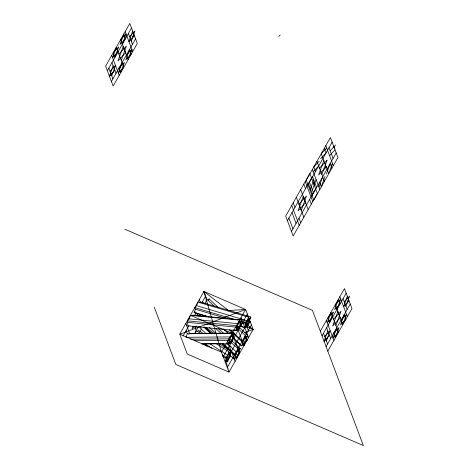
<?xml version="1.0" encoding="UTF-8"?>
<svg xmlns="http://www.w3.org/2000/svg" width="469" height="469" viewBox="0 0 469 469"><rect width="100%" height="100%" fill="white"/><g stroke="black" fill="none" stroke-linecap="round" stroke-linejoin="round"><path stroke-width="0.7" d="M133.823 34.173L132.569 37.719L133.823 34.173L133.554 33.451M245.058 326.688L247.134 327.309L248.394 323.762L250.253 321.798L246.788 320.761M347.23 302.845L348.485 299.304L347.939 297.85M191.885 315.971L192.736 315.068L241.91 319.94L238.223 330.27L243.991 345.641L228.989 372.075L187.266 354.031L179.774 334.127L203.909 291.46L245.633 309.505L253.149 329.478L243.991 345.641L242.936 344.645M225.782 360.714L227.606 361.892L231.328 351.474L219.17 343.671M316.1 179.521L312.383 189.939M114.876 70.327L109.424 76.136L113.146 65.73M107.383 70.713L122.38 44.215L126.079 33.868L120.644 39.613L128.148 59.581L113.146 86.02L105.648 66.111L129.79 23.45L137.306 43.418L128.148 59.581L131.853 49.251L126.425 54.996M111.763 75.831L115.485 65.42L110.033 71.229M129.004 41.495L132.68 31.13M131.291 41.249L134.99 30.907L129.561 36.646M130.687 52.516L131.853 49.251M187.893 322.373L186.697 325.715L235.884 330.575L241.33 324.765L239.606 320.157L190.432 315.279L189.154 318.856L187.307 320.808L187.893 322.373L237.074 327.233M239.94 326.16L244.8 327.608L248.523 317.191L197.883 302.106L196.611 305.671L194.764 307.623L195.356 309.188L194.16 312.53L208.728 316.868L194.16 312.53L195.034 311.592M186.093 330.622L187.266 333.74L185.994 337.293L230.877 336.9M199.337 302.792L200.199 301.884L199.313 299.58M225.794 361.048L228.989 372.075L221.491 352.172L245.633 309.505L228.532 310.472L203.909 291.46L206.8 299.146L205.528 302.71L204.601 303.683M208.646 300.224L209.115 298.917L218.097 307.394M200.415 326.571L199.935 327.907L206.36 333.758M201.641 343.994L228.421 343.759L232.155 333.324L190.432 315.279M188.731 334.374L189.605 333.43L234.459 333.113L230.76 343.455L227.864 343.478M239.606 320.157L235.884 330.575L233.064 329.883M228.989 351.785L230.719 356.387L225.267 362.191L228.989 351.785L216.244 343.566M247.14 327.309L250.839 316.962L200.193 301.901M235.467 357.818L236.528 358.785L240.234 348.449L231.668 340.652M245.387 335.534L241.658 345.952L233.204 337.979L241.658 345.952L247.116 340.136L245.387 335.534L238.516 329.056M243.991 345.641L247.696 335.312L238.709 326.834M310.044 190.244L313.767 179.838M326.688 147.993L321.265 153.715L328.769 173.688L313.761 200.122L306.269 180.219L330.405 137.558L337.926 157.525L328.769 173.688L332.474 163.359L331.302 166.624M325.005 176.496L321.306 186.832L319.588 182.271M326.436 174.005L330.158 163.587L331.894 168.183M329.537 335.458L324.085 341.262L327.808 330.856M322.045 335.845L337.035 309.341L340.74 298.999L335.306 304.739L342.81 324.712L327.808 351.146M326.424 340.963L330.141 330.545L324.689 336.361M343.666 306.626L347.341 296.261M345.952 306.38L349.651 296.033L344.223 301.778M121.242 60.413L126.407 46.068L118.868 54.105M122.098 62.635L118.352 73.035L123.822 67.208L116.312 47.263L112.578 57.699L118.047 51.866M193.081 326.248L192.126 328.892L194.571 326.266L196.218 330.645L201.078 333.776M196.886 315.678L197.332 314.441M195.362 328.429L196.253 325.961M199.823 316.042L200.527 314.083L198.622 316.112M195.151 333.611L196.218 330.645M229.91 355.197L234.195 359.096L237.941 348.69L230.983 342.352M304.815 200.609L301.28 210.417L298.905 204.103L306.445 196.071L304.815 200.603M323.827 160.533L318.627 174.99L326.19 166.858L324.648 162.714M321.863 174.521L323.628 169.62L326.19 166.858M327.016 160.193L323.633 169.608M318.967 187.143L322.719 176.737M335.904 325.545L341.069 311.199L333.529 319.231M336.76 327.761L333.013 338.167L338.483 332.333L330.973 312.395L327.239 322.83L332.709 316.997M122.38 44.215L131.519 28.046M311.557 178.05L287.421 220.717M329.625 155.602L335.024 149.846M225.267 362.191L250.839 316.962L245.404 322.707L241.242 321.464M337.035 309.341L346.181 293.178M111.434 81.483L135.576 38.816M182.974 336.126L188.984 325.509M194.834 315.168L196.165 312.817M201.934 302.616L205.639 296.062M194.483 333.717L198.381 326.829M199.747 332.04L201.547 328.863M308.004 184.821L332.14 142.154M291.472 231.481L315.614 188.819M312.055 195.585L336.191 152.923M223.226 356.774L247.362 314.107M308.186 209.584L293.184 236.018L285.691 216.115L309.827 173.448L317.343 193.421L308.186 209.584L300.682 189.611M227.277 367.538L251.419 324.876M320.309 331.243L344.451 288.582L351.967 308.549L342.81 324.712L346.515 314.382L341.08 320.122M326.096 346.609L350.237 303.947M227.019 343.478L236.657 352.254L240.234 348.449L234.811 354.224L236.528 358.785M118.968 68.163L124.391 62.389L120.685 72.73L118.968 68.163L120.814 66.193M318.662 165.973L313.198 171.806M237.314 326.524L239.483 326.735L241.33 324.765L239.882 324.618M333.629 333.295L339.052 327.52L335.347 337.856L333.629 333.295L335.476 331.325M128.957 41.553L134.41 35.744M109.424 76.136L113.029 72.296M320.655 158.622L326.113 152.8L324.384 148.204M319.483 168.207L327.028 160.175M197.238 331.759L198.51 330.405L203.37 333.523M239.483 326.735L241.33 324.765M228.421 343.759L233.873 337.95L233.298 336.355L231.117 336.209M244.8 327.608L250.253 321.798M227.606 361.892L225.876 357.29L231.328 351.474L230.132 354.828L228.919 354.036M234.195 359.096L239.665 353.263L232.155 333.324L187.266 333.74M343.613 306.679L349.065 300.869M324.085 341.262L327.69 337.422M278.944 36.377L280.169 35.081M319.237 161.16L313.802 166.905L315.531 171.502M330.176 150.754L335.611 145.009M207.89 300.213L209.115 298.917M187.307 320.808L236.487 325.668L241.922 319.928M190.666 339.187L229.024 338.858L234.459 333.113M247.696 335.312L242.268 341.051L230.637 330.082M245.633 309.505L179.92 334.215L221.491 352.172L203.909 291.46M244.226 332.802L253.149 329.478L247.427 325.058M225.741 333.676L232.155 333.324M232.413 338.026L233.873 337.95L232.431 337.915M231.129 336.379L233.298 336.355M232.425 337.961L233.873 337.95M229.857 339.937L232.026 339.919M194.148 340.729L229.617 340.418M228.725 341.907L230.173 341.895M202.532 343.701L220.623 343.543M185.83 323.411L189.605 333.43L196.916 333.682M189.605 333.43L193.246 333.676M227.852 343.244L230.76 343.455L229.024 338.858M238.756 321.599L240.204 321.74M189.154 318.856L238.334 323.721M236.229 328.57L237.631 328.705M235.327 329.983L238.223 330.27L236.487 325.668M238.58 322.977L240.749 323.194M239.987 326.113L244.847 327.555M247.544 319.6L249.666 320.227L249.121 318.773M196.611 305.671L247.251 320.755M194.764 307.623L234.998 319.606M244.924 322.731L248.4 323.768M195.356 309.188L227.266 318.691M241.136 322.824L245.991 324.267M245.158 325.328L246.547 325.744M124.93 229.247L312.442 310.349L363.352 445.55L175.834 364.448L154.26 307.142M246.53 326.612L253.149 329.478M238.369 352.706L239.665 353.263L238.592 352.289M209.508 343.589L227.729 355.309M204.625 343.607L211.912 348.297M222.23 354.945L225.876 357.29M228.362 352.559L229.576 353.345M229.505 355.602L230.719 356.387M227.043 357.185L228.866 358.363M202.778 343.589L207.028 346.327M222.816 356.504L226.463 358.855M225.806 359.547L227.019 360.327M206.466 327.643L214.48 333.828M227.072 343.548L231.076 346.638M238.522 352.383L239.665 353.263M245.404 337.651L246.53 338.577L245.469 337.574M218.284 328.47L223.637 333.342M215.98 328.705L220.805 333.09M237.461 349.276L238.528 350.249M238 350.718L239.073 351.691M209.35 327.391L216.309 333.729M235.655 353.309L237.795 355.256M204.824 326.911L212.322 333.735M223.033 343.49L234.811 354.224M211.302 333.828L203.81 327.004L211.314 333.799M222.007 343.578L230.039 350.888L222.019 343.56M234.875 356.252L235.942 357.231M206.8 299.146L214.732 306.62M244.924 336.126L245.985 337.123M245 338.143L247.116 340.136L245.252 342.124L243.141 340.131M229.112 329.654L232.812 333.142M233.867 334.139L242.854 342.616M223.69 329.004L227.916 332.996M223.713 328.98L228.462 333.471M305.536 188.696L303.801 184.094M333.899 146.826L334.444 148.28M329.015 147.671L333.072 158.44M325.814 145.671L333.33 165.645M316.933 161.371L324.442 181.315M312.331 169.508L319.835 189.435M312.589 176.713L316.639 187.477M313.315 182.717L313.861 184.176M309.476 182.218L313.526 192.982M308.438 183.567L312.495 194.33M305.231 181.567L312.753 201.535M309.581 199.477L311.31 204.079M343.062 298.694L347.113 309.464M339.855 296.695L347.377 316.663M296.349 197.267L303.859 217.206M293.225 202.796L294.954 207.398M299.005 218.167L300.729 222.728M291.747 205.399L299.251 225.325M292.005 212.609L296.062 223.373M288.892 218.114L292.949 228.878M326.371 320.532L333.875 340.453M326.629 327.737L330.686 338.501M323.516 333.242L327.567 344.006M244.243 319.624L248.3 330.387M241.037 317.624L248.558 337.592M128.4 33.563L132.451 44.332M125.194 31.57L132.715 51.537M227.553 341.455L235.057 361.382M111.71 55.401L119.214 75.327M202.52 301.579L203.218 303.425M111.968 62.606L116.025 73.375M205.322 315.526L205.756 316.686M108.855 68.111L112.912 78.88M196.916 313.333L197.941 316.077M118.616 47.058L114.917 57.4L113.181 52.798L118.616 47.058M123.763 34.096L120.041 44.514L125.499 38.698L123.763 34.096M129.544 49.48L125.815 59.897L131.273 54.082L129.544 49.48M333.277 312.184L329.578 322.525L327.843 317.929L333.277 312.184M338.425 299.228L334.702 309.646L340.16 303.824L338.425 299.228M344.205 314.605L340.476 325.029L345.934 319.207L344.205 314.605M123.206 46.431L118.006 60.882L125.575 52.757L123.206 46.431M303.25 196.429L298.044 210.88L305.612 202.755L303.25 196.429M337.868 311.557L332.668 326.014L340.236 317.882L337.868 311.557M232.759 334.913L231.311 334.925L232.759 334.913M235.391 355.766L231.111 351.867L235.391 355.766"/></g></svg>
